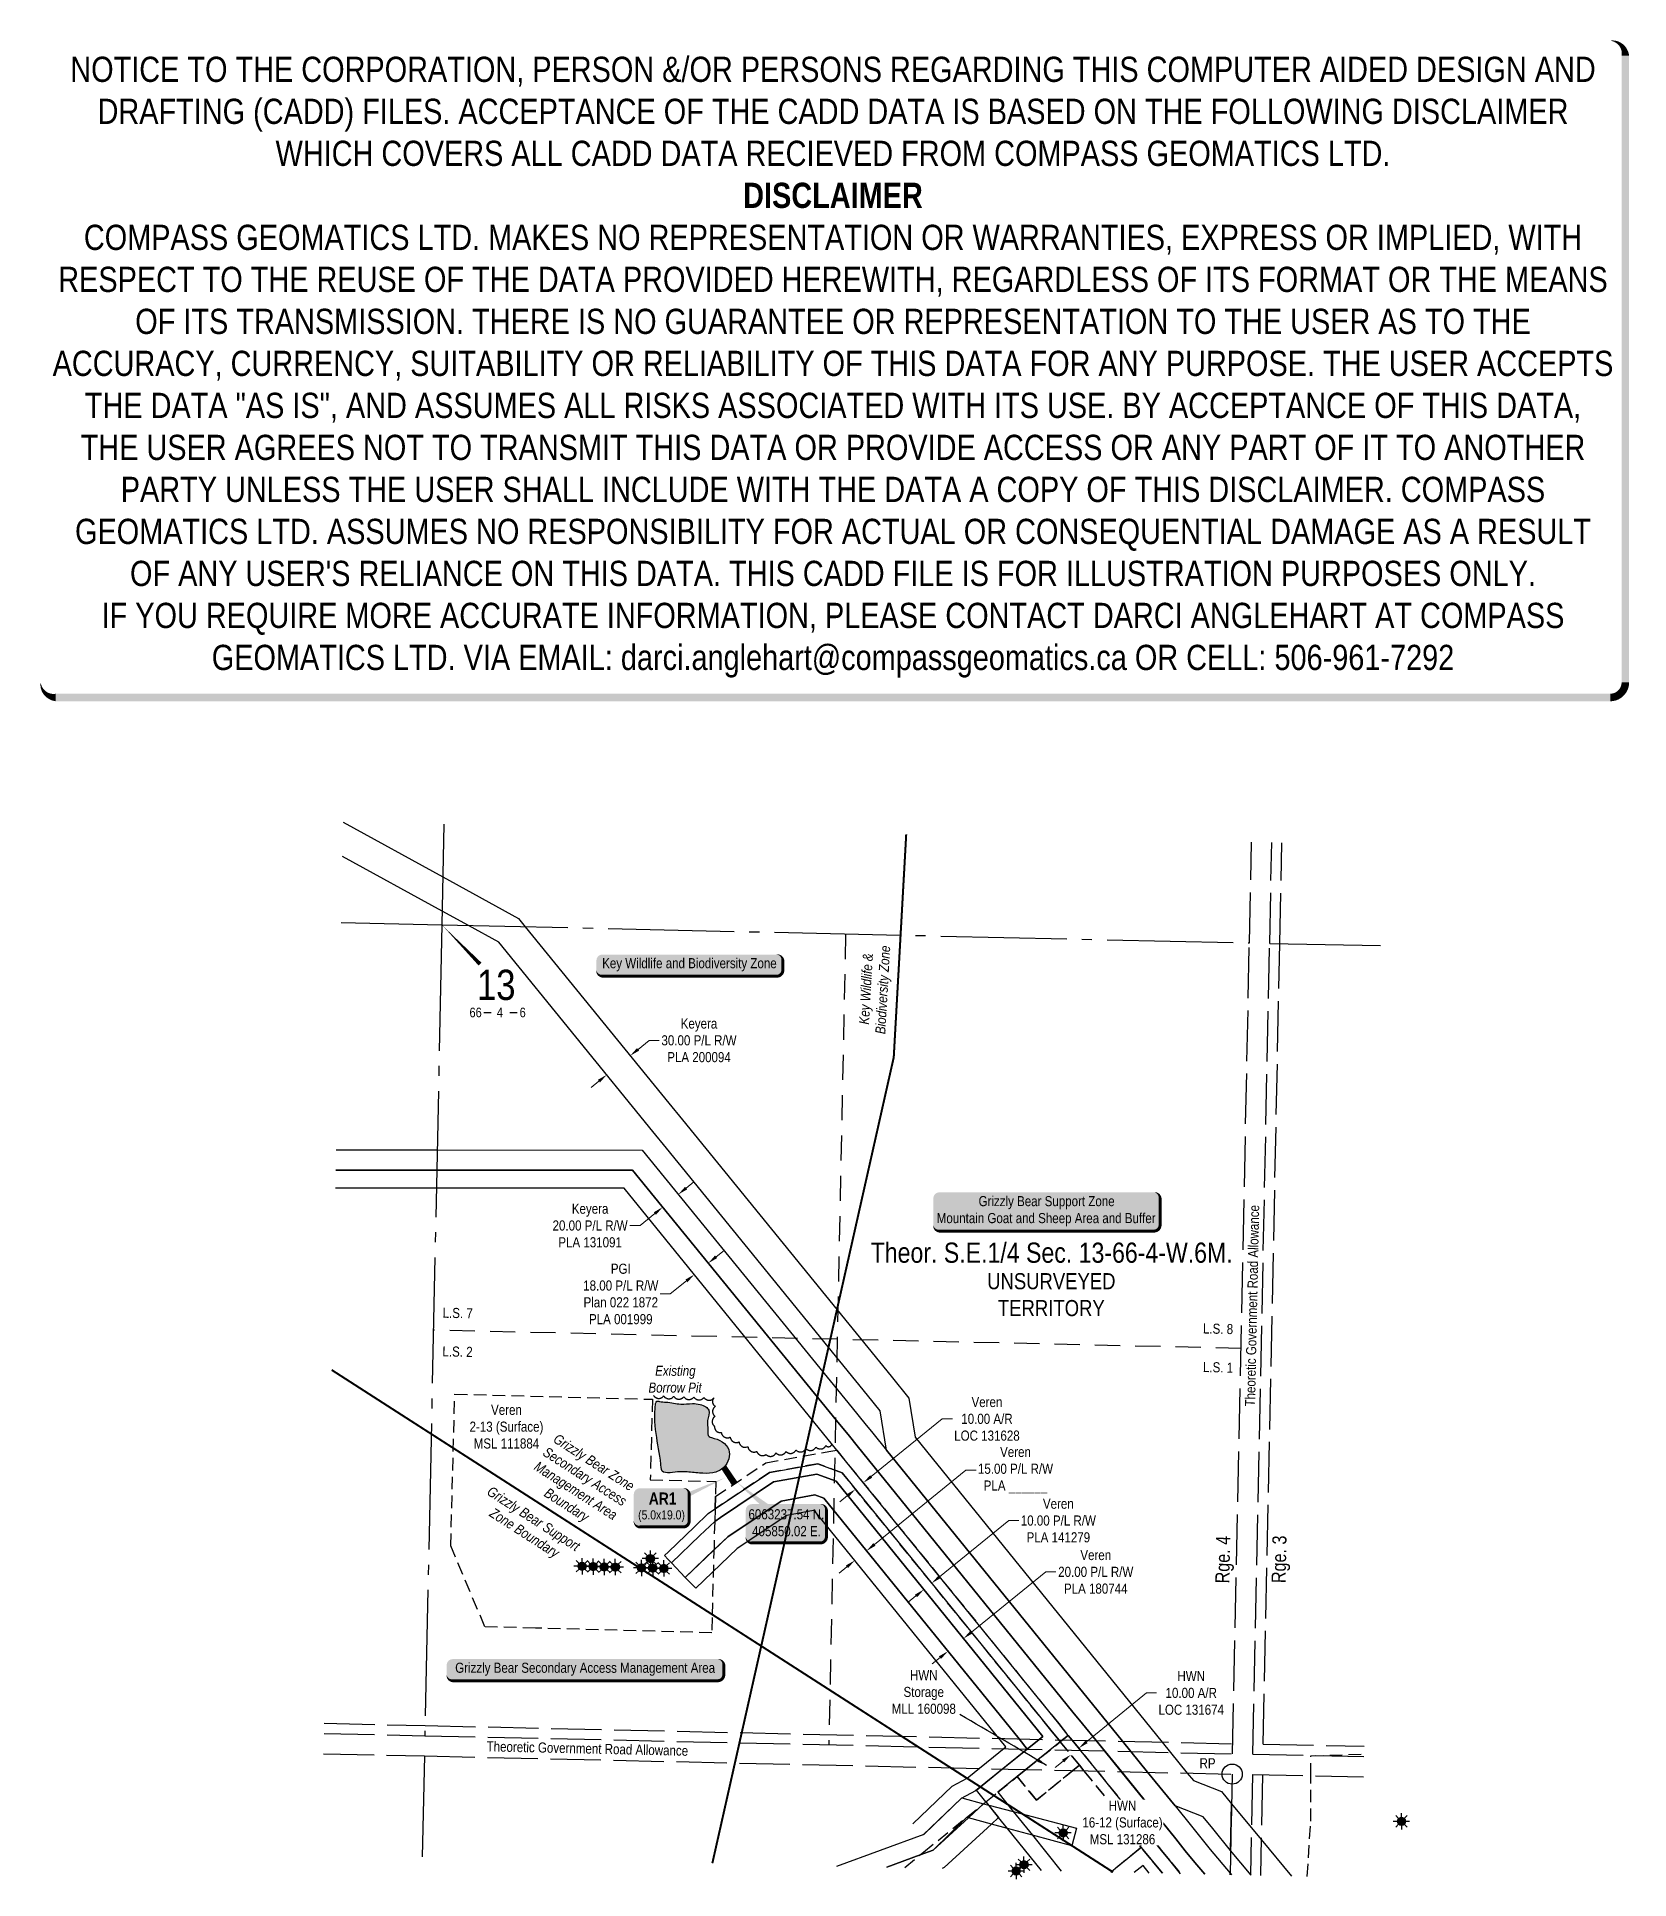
# Model space of a CAD drawing. Extents: x 405156 to 406735, y 6062844 to 6064672.
import ezdxf
from ezdxf.enums import TextEntityAlignment as Align

# ---------------------------------------------------------------- set-up
doc = ezdxf.new("R2010")
doc.units = 0
doc.header["$LTSCALE"] = 5
doc.header["$PDMODE"] = 3
doc.header["$PDSIZE"] = 20
for name, pattern in [('0', [1, 1, 0]), ('DASHDOT2', [12.7, 6.35, -3.175, 0, -3.175]), ('foc-ACCESSROAD', [3.75, 2.5, -1.25]), ('foc-LSD', [8, 5, -3]), ('foc-QUARTERLINE', [33, 25, -3, 2, -3]), ('foc-UNSURVEYED', [12.5, 10, -2.5])]:
    doc.linetypes.add(name, pattern=pattern)
doc.layers.get('Defpoints').update_dxf_attribs({"color": 9})
for name, color, linetype in [('10', 1, 'Continuous'), ('35', 37, 'Continuous'), ('9', 3, 'Continuous'), ('AS-WILDLIFE', 131, 'DASHDOT2'), ('AS-WILDLIFE-BLOCK', 131, 'Continuous'), ('C-AR', 13, 'foc-ACCESSROAD'), ('C-RW', 13, 'Continuous'), ('C-SYMBOL', 7, 'Continuous'), ('C-WS', 13, 'foc-ACCESSROAD'), ('D-TXT', 6, 'Continuous'), ('DETAIL-T', 7, 'Continuous'), ('F-AR', 190, 'foc-ACCESSROAD'), ('F-RW', 190, 'Continuous'), ('F-WS', 190, 'foc-ACCESSROAD'), ('F-WS-S', 190, 'Continuous'), ('L-QSEC', 8, 'foc-QUARTERLINE'), ('L-ROAD-T', 7, 'Continuous'), ('L-SECLBL', 7, 'Continuous'), ('L-SECTION-LSD', 7, 'foc-LSD'), ('L-UNS-T', 3, 'Continuous'), ('L-USEC', 7, 'foc-UNSURVEYED'), ('P-TEMP-BLOCKS', 250, 'Continuous'), ('P-TEMP-H', 41, 'Continuous'), ('P-TEMP_ACCESS ROAD', 46, 'Continuous'), ('PLA', 7, 'Continuous'), ('T-BUSH', 110, '0'), ('T-WATER', 160, 'Continuous'), ('T-WATER-H', 133, 'Continuous')]:
    doc.layers.add(name, color=color, linetype=linetype)
for name, color, linetype, lineweight in [('C-AR-T', 13, 'Continuous', 9), ('C-RW-T', 13, 'Continuous', 9), ('C-WS-T', 13, 'Continuous', 9), ('F-AR-T', 190, 'Continuous', 9), ('F-RW-T', 190, 'Continuous', 9), ('F-WS-T', 190, 'Continuous', 9), ('P-TEMP-T', 46, 'Continuous', 18)]:
    doc.layers.add(name, color=color, linetype=linetype, lineweight=lineweight)
doc.layers.add('DISCLAIMER', color=7, linetype='Continuous', plot=False)
doc.styles.add('100L', font='ARIALN.TTF', dxfattribs={"height": 11})
doc.styles.add('175L', font='ARIALN.TTF', dxfattribs={"height": 20})
doc.styles.add('240', font='ARIALN.TTF', dxfattribs={"height": 30})
doc.styles.add('80', font='ARIALN.TTF', dxfattribs={"height": 10})
doc.styles.add('80CG', font='ARIALN.TTF', dxfattribs={"height": 10})
doc.styles.add('80L', font='ARIALN.TTF', dxfattribs={"height": 10})
doc.styles.add('BOLD', font='ARIALNB.TTF')
doc.styles.add('SIMPLEX', font='ARIALN.TTF')
doc.dimstyles.new('Compass 5 000', dxfattribs={"dimscale": 5, "dimtxt": 9, "dimasz": 2, "dimexe": 0.2, "dimexo": 0.0625, "dimgap": 0.5, "dimtad": 0, "dimtih": 1, "dimtoh": 1, "dimzin": 0, "dimdsep": 46, "dimtxsty": '80CG', "dimcen": 0.1, "dimse1": 1, "dimse2": 1, "dimclrd": 256, "dimclrt": 256, "dimaunit": 1, "dimadec": 4, "dimazin": 0, "dimtfac": 0.06, "dimtofl": 0, "dimtmove": 0, "dimatfit": 1, "dimfxl": 0.2, "dimtolj": 1, "dimtzin": 0, "dimlwd": -1, "dimarcsym": 0})

# ---------------------------------------------------------------- blocks, each defined once
blk = doc.blocks.new('RP')
at = {"layer": '35', "color": 3}
blk.add_circle((0, 0), 10, dxfattribs=at)
at = {"layer": '35', "color": 3, "style": '80'}
blk.add_attdef('RP_001', (-32.4, 5.8), '', height=10, dxfattribs=at)
blk = doc.blocks.new('L-SECLBL')
at = {"layer": '9', "color": 7}
for p, q in [((-5.1, -27.8), (-12.3, -27.8)), ((20.7, -27.8), (13.5, -27.8))]:
    blk.add_line(p, q, dxfattribs=at)
at = {"layer": '10', "color": 2, "style": 'SIMPLEX'}
blk.add_attdef('SEC', text='', height=30, dxfattribs=at).set_placement((0, 0), align=Align.MIDDLE)
at = {"layer": '10', "color": 5, "style": '80L'}
blk.add_attdef('TWP', text='', height=9.5, dxfattribs=at).set_placement((-14.4, -27.4), align=Align.MIDDLE_RIGHT)
blk.add_attdef('RGE', text='', height=9.5, dxfattribs=at).set_placement((3.6, -27.4), align=Align.MIDDLE_CENTER)
blk.add_attdef('MER', text='', height=9.5, dxfattribs=at).set_placement((23.2, -27.4), align=Align.MIDDLE_LEFT)
blk = doc.blocks.new('*D439')
at = {"layer": 'C-AR-T', "transparency": 16777216}
for p, q in [((405983.3, 6063243.3), (406053.8, 6063300.4)), ((406053.8, 6063300.4), (406063.8, 6063300.4)), ((405959.9, 6063224.3), (405952.2, 6063218))]:
    blk.add_line(p, q, dxfattribs=at)
for points in [[(405982.2, 6063244.5), (405984.3, 6063242), (405975.5, 6063237)], [(405958.9, 6063225.6), (405961, 6063223), (405967.7, 6063230.6)]]:
    blk.add_solid(points, dxfattribs=at)
at = {"layer": 'Defpoints', "color": 0, "transparency": 16777216}
for p in [(405967.7, 6063230.6), (406082.2, 6063105.3), (406074.4, 6063099)]:
    blk.add_point(p, dxfattribs=at)
at = {"layer": 'C-AR-T', "transparency": 16777216, "insert": (406098.1, 6063300.4), "char_height": 10, "attachment_point": 5, "style": '80CG'}
blk.add_mtext('\\A1;Veren\\P10.00 A/R\\PLOC 131628', dxfattribs=at)
blk = doc.blocks.new('*D440')
at = {"layer": 'Defpoints', "color": 0, "transparency": 16777216}
for p in [(406183.6, 6062964.4), (406189.1, 6062973.6), (406191.4, 6062970.8)]:
    blk.add_point(p, dxfattribs=at)
at = {"layer": 'F-AR-T', "transparency": 16777216}
for p, q in [((406196.9, 6062980), (406256.4, 6063028.5)), ((406256.4, 6063028.5), (406266.4, 6063028.5)), ((406173.6, 6062960.9), (406165.8, 6062954.6))]:
    blk.add_line(p, q, dxfattribs=at)
for points in [[(406195.8, 6062981.2), (406197.9, 6062978.7), (406189.1, 6062973.6)], [(406172.5, 6062962.2), (406174.6, 6062959.6), (406181.3, 6062967.2)]]:
    blk.add_solid(points, dxfattribs=at)
at = {"layer": 'F-AR-T', "transparency": 16777216, "insert": (406300.7, 6063028.5), "char_height": 10, "attachment_point": 5, "style": '80CG'}
blk.add_mtext('\\A1;HWN\\P10.00 A/R\\PLOC 131674', dxfattribs=at)
blk = doc.blocks.new('*D441')
at = {"layer": 'Defpoints', "color": 0, "transparency": 16777216}
for p in [(405737.7, 6063668.9), (405744.3, 6063660.7), (405714.4, 6063650)]:
    blk.add_point(p, dxfattribs=at)
at = {"layer": 'F-RW-T', "transparency": 16777216}
for p, q in [((405752.1, 6063667), (405763, 6063675.9)), ((405763, 6063675.9), (405773, 6063675.9)), ((405713.3, 6063635.5), (405705.5, 6063629.2))]:
    blk.add_line(p, q, dxfattribs=at)
for points in [[(405751, 6063668.3), (405753.1, 6063665.7), (405744.3, 6063660.7)], [(405712.2, 6063636.8), (405714.3, 6063634.2), (405721, 6063641.8)]]:
    blk.add_solid(points, dxfattribs=at)
at = {"layer": 'F-RW-T', "transparency": 16777216, "insert": (405812.5, 6063675.9), "char_height": 10, "attachment_point": 5, "style": '80CG'}
blk.add_mtext('\\A1;Keyera\\P30.00 P/L R/W\\PPLA 200094', dxfattribs=at)
blk = doc.blocks.new('*D442')
at = {"layer": 'Defpoints', "color": 0, "transparency": 16777216}
for p in [(405776.5, 6063510.5), (405794, 6063488.9), (405809.5, 6063501.6)]:
    blk.add_point(p, dxfattribs=at)
at = {"layer": 'F-RW-T', "transparency": 16777216}
for p, q in [((405799.7, 6063529.4), (405807.5, 6063535.7)), ((405754, 6063492.2), (405744, 6063492.2)), ((405768.7, 6063504.2), (405754, 6063492.2))]:
    blk.add_line(p, q, dxfattribs=at)
for points in [[(405798.7, 6063530.7), (405800.8, 6063528.1), (405792, 6063523.1)], [(405767.7, 6063505.4), (405769.8, 6063502.9), (405776.5, 6063510.5)]]:
    blk.add_solid(points, dxfattribs=at)
at = {"layer": 'F-RW-T', "transparency": 16777216, "insert": (405704.5, 6063492.2), "char_height": 10, "attachment_point": 5, "style": '80CG'}
blk.add_mtext('\\A1;Keyera\\P20.00 P/L R/W\\PPLA 131091', dxfattribs=at)
blk = doc.blocks.new('*D443')
at = {"layer": 'Defpoints', "color": 0, "transparency": 16777216}
for p in [(405801.1, 6063451.8), (405815.1, 6063463.1), (405807.8, 6063443.6)]:
    blk.add_point(p, dxfattribs=at)
at = {"layer": 'F-RW-T', "transparency": 16777216}
for p, q in [((405829.5, 6063461.2), (405837.3, 6063467.5)), ((405800, 6063437.3), (405784, 6063424.3)), ((405784, 6063424.3), (405774, 6063424.3))]:
    blk.add_line(p, q, dxfattribs=at)
for points in [[(405828.4, 6063462.5), (405830.5, 6063459.9), (405821.7, 6063454.9)], [(405799, 6063438.6), (405801.1, 6063436), (405807.8, 6063443.6)]]:
    blk.add_solid(points, dxfattribs=at)
at = {"layer": 'F-RW-T', "transparency": 16777216, "insert": (405734.9, 6063424.3), "char_height": 10, "attachment_point": 5, "style": '80CG'}
blk.add_mtext('\\A1;PGI\\P18.00 P/L R/W\\PPlan 022 1872\\PPLA 001999', dxfattribs=at)
blk = doc.blocks.new('*D444')
at = {"layer": 'C-RW-T', "transparency": 16777216}
for p, q in [((406082.7, 6063088.8), (406156.5, 6063148.6)), ((406156.5, 6063148.6), (406166.5, 6063148.6)), ((406051.6, 6063063.6), (406043.8, 6063057.3))]:
    blk.add_line(p, q, dxfattribs=at)
for points in [[(406081.6, 6063090.1), (406083.7, 6063087.5), (406074.9, 6063082.5)], [(406050.5, 6063064.9), (406052.6, 6063062.3), (406059.4, 6063069.9)]]:
    blk.add_solid(points, dxfattribs=at)
at = {"layer": 'Defpoints', "color": 0, "transparency": 16777216}
for p in [(406031.3, 6063104.5), (406046.9, 6063117.1), (406059.4, 6063069.9)]:
    blk.add_point(p, dxfattribs=at)
at = {"layer": 'C-RW-T', "transparency": 16777216, "insert": (406206, 6063148.6), "char_height": 10, "attachment_point": 5, "style": '80CG'}
blk.add_mtext('\\A1;Veren\\P20.00 P/L R/W\\PPLA 180744', dxfattribs=at)
blk = doc.blocks.new('GAS')
h = blk.add_hatch(color=255)
h.dxf.hatch_style = 1
edge = h.paths.add_edge_path()
edge.add_arc((0, 0), 0.9, 0, 360)
for p, q in [((-0.81, 0), (-1.62, 0)), ((-0.57, 0.57), (-1.14, 1.14)), ((0, 0.81), (0, 1.62)), ((0.57, 0.57), (1.14, 1.14)), ((1.62, 0), (0.81, 0)), ((-0.57, -0.57), (-1.14, -1.14)), ((0, -0.81), (0, -1.62)), ((1.14, -1.14), (0.57, -0.57))]:
    blk.add_line(p, q)
blk.add_circle((0, 0), 0.8)
blk = doc.blocks.new('*U446')
h = blk.add_hatch(color=255)
edge = h.paths.add_edge_path()
edge.add_line((-86.5, -11.5), (86.5, -11.5))
edge.add_arc((86.5, -5.5), 6, 270, 360)
edge.add_line((92.5, -5.5), (92.5, 4))
edge.add_arc((86.5, 4), 6, 0, 90)
edge.add_line((86.5, 10), (-86.5, 10))
edge.add_arc((-86.5, 4), 6, 90, 180)
edge.add_line((-92.5, 4), (-92.5, -5.5))
edge.add_arc((-86.5, -5.5), 6, 180, 270)
at = {"color": 131, "flags": 128}
blk.add_lwpolyline([(-86.5, -11.5, 3, 3, 0), (86.5, -11.5, 3, 3, 0.414214), (92.5, -5.5, 3, 3, 0), (92.5, 4, 3, 0, 0.414214), (86.5, 10, 0, 0, 0), (-86.5, 10, 0, 0, 0.414214), (-92.5, 4, 0, 0, 0), (-92.5, -5.5, 0, 3, 0.414214)], format="xyseb", close=True, dxfattribs=at)
at = {"color": 131, "style": '80'}
blk.add_attdef('ENTER_TEXT_001', (-36, -5), '', height=10, dxfattribs=at)
blk = doc.blocks.new('*U463')
h = blk.add_hatch(color=255)
edge = h.paths.add_edge_path()
edge.add_line((-131.5, -11.5), (131.5, -11.5))
edge.add_arc((131.5, -5.5), 6, 270, 360)
edge.add_line((137.5, -5.5), (137.5, 4))
edge.add_arc((131.5, 4), 6, 0, 90)
edge.add_line((131.5, 10), (-131.5, 10))
edge.add_arc((-131.5, 4), 6, 90, 180)
edge.add_line((-137.5, 4), (-137.5, -5.5))
edge.add_arc((-131.5, -5.5), 6, 180, 270)
at = {"color": 131, "flags": 128}
blk.add_lwpolyline([(-131.5, -11.5, 3, 3, 0), (131.5, -11.5, 3, 3, 0.414214), (137.5, -5.5, 3, 3, 0), (137.5, 4, 3, 0, 0.414214), (131.5, 10, 0, 0, 0), (-131.5, 10, 0, 0, 0.414214), (-137.5, 4, 0, 0, 0), (-137.5, -5.5, 0, 3, 0.414214)], format="xyseb", close=True, dxfattribs=at)
at = {"color": 131, "style": '80'}
blk.add_attdef('ENTER_TEXT_001', (-36, -5), '', height=10, dxfattribs=at)
blk = doc.blocks.new('*D449')
at = {"layer": 'C-RW-T', "transparency": 16777216}
for p, q in [((406051.1, 6063143.7), (406119.8, 6063199.5)), ((406119.8, 6063199.5), (406129.8, 6063199.5)), ((406027.7, 6063124.8), (406020, 6063118.5))]:
    blk.add_line(p, q, dxfattribs=at)
for points in [[(406050, 6063145), (406052.1, 6063142.4), (406043.3, 6063137.4)], [(406026.7, 6063126.1), (406028.8, 6063123.5), (406035.5, 6063131.1)]]:
    blk.add_solid(points, dxfattribs=at)
at = {"layer": 'Defpoints', "color": 0, "transparency": 16777216}
for p in [(406043.3, 6063137.4), (406071.6, 6063086.6), (406079.4, 6063092.9)]:
    blk.add_point(p, dxfattribs=at)
at = {"layer": 'C-RW-T', "transparency": 16777216, "insert": (406168.9, 6063199.5), "char_height": 10, "attachment_point": 5, "style": '80CG'}
blk.add_mtext('\\A1;Veren\\P10.00 P/L R/W\\PPLA 141279', dxfattribs=at)
blk = doc.blocks.new('*U450')
h = blk.add_hatch(color=191)
edge = h.paths.add_edge_path()
edge.add_line((-21.5, -20), (21.5, -20))
edge.add_arc((21.5, -14), 6, 270, 360)
edge.add_line((27.5, -14), (27.5, 12.5))
edge.add_arc((21.5, 12.5), 6, 0, 90)
edge.add_line((21.5, 18.5), (-21.5, 18.5))
edge.add_arc((-21.5, 12.5), 6, 90, 180)
edge.add_line((-27.5, 12.5), (-27.5, -14))
edge.add_arc((-21.5, -14), 6, 180, 270)
at = {"color": 250, "flags": 128}
blk.add_lwpolyline([(-21.5, -20, 3, 3, 0), (21.5, -20, 3, 3, 0.414214), (27.5, -14, 3, 3, 0), (27.5, 12.5, 3, 0, 0.414214), (21.5, 18.5, 0, 0, 0), (-21.5, 18.5, 0, 0, 0.414214), (-27.5, 12.5, 0, 0, 0), (-27.5, -14, 0, 3, 0.414214)], format="xyseb", close=True, dxfattribs=at)
at = {"flags": 128}
blk.add_lwpolyline([(64, 29.3, 0, 7.5, 0), (0, 0, 0, 0, 0)], format="xyseb", dxfattribs=at)
at = {"color": 250}
for tag, p, height, style in [('TEMP_AREA_W1_001', (-9.2, 2.2), 12, 'BOLD'), ('ENTER_TEXT_001', (-30.7, -12.5), 9, '80')]:
    blk.add_attdef(tag, p, '', height=height, dxfattribs=dict(at, style=style))
blk = doc.blocks.new('*U457')
h = blk.add_hatch(color=254)
edge = h.paths.add_edge_path()
edge.add_line((-34, -20), (34, -20))
edge.add_arc((34, -14), 6, 270, 360)
edge.add_line((40, -14), (40, 12.5))
edge.add_arc((34, 12.5), 6, 0, 90)
edge.add_line((34, 18.5), (-34, 18.5))
edge.add_arc((-34, 12.5), 6, 90, 180)
edge.add_line((-40, 12.5), (-40, -14))
edge.add_arc((-34, -14), 6, 180, 270)
at = {"color": 1, "flags": 128}
blk.add_lwpolyline([(-48.8, 40.2, 0, 10, 0), (0, 0, 5, 5, 0)], format="xyseb", dxfattribs=at)
blk.add_lwpolyline([(-34, -20, 3, 3, 0), (34, -20, 3, 3, 0.414214), (40, -14, 3, 3, 0), (40, 12.5, 3, 0, 0.414214), (34, 18.5, 0, 0, 0), (-34, 18.5, 0, 0, 0.414214), (-40, 12.5, 0, 0, 0), (-40, -14, 0, 3, 0.414214)], format="xyseb", close=True, dxfattribs=at)
at = {"color": 1, "style": '80'}
blk.add_attdef('ENTER_TEXT_001', (-36, -5), '', height=10, dxfattribs=at)
blk = doc.blocks.new('*D462')
at = {"layer": 'C-RW-T', "transparency": 16777216}
for p, q in [((405986.4, 6063175.8), (406077.3, 6063249.5)), ((406077.3, 6063249.5), (406087.3, 6063249.5)), ((405959.2, 6063153.7), (405951.5, 6063147.4))]:
    blk.add_line(p, q, dxfattribs=at)
for points in [[(405985.4, 6063177.1), (405987.5, 6063174.5), (405978.7, 6063169.5)], [(405958.2, 6063155), (405960.3, 6063152.4), (405967, 6063160)]]:
    blk.add_solid(points, dxfattribs=at)
at = {"layer": 'Defpoints', "color": 0, "transparency": 16777216}
for p in [(405967, 6063160), (406006.3, 6063111.6), (406017.9, 6063121)]:
    blk.add_point(p, dxfattribs=at)
at = {"layer": 'C-RW-T', "transparency": 16777216, "insert": (406126.4, 6063249.5), "char_height": 10, "attachment_point": 5, "style": '80CG'}
blk.add_mtext('\\A1;Veren\\P15.00 P/L R/W\\PPLA ______', dxfattribs=at)
blk = doc.blocks.new('*U464')
h = blk.add_hatch(color=255)
edge = h.paths.add_edge_path()
edge.add_line((-106.5, -20), (106.5, -20))
edge.add_arc((106.5, -14), 6, 270, 360)
edge.add_line((112.5, -14), (112.5, 12.5))
edge.add_arc((106.5, 12.5), 6, 0, 90)
edge.add_line((106.5, 18.5), (-106.5, 18.5))
edge.add_arc((-106.5, 12.5), 6, 90, 180)
edge.add_line((-112.5, 12.5), (-112.5, -14))
edge.add_arc((-106.5, -14), 6, 180, 270)
at = {"color": 131, "flags": 128}
blk.add_lwpolyline([(-106.5, -20, 3, 3, 0), (106.5, -20, 3, 3, 0.414214), (112.5, -14, 3, 3, 0), (112.5, 12.5, 3, 0, 0.414214), (106.5, 18.5, 0, 0, 0), (-106.5, 18.5, 0, 0, 0.414214), (-112.5, 12.5, 0, 0, 0), (-112.5, -14, 0, 3, 0.414214)], format="xyseb", close=True, dxfattribs=at)
at = {"color": 131, "style": '80'}
blk.add_attdef('ENTER_TEXT_001', (-36, -5), '', height=10, dxfattribs=at)
blk = doc.blocks.new('Disclaimer_Legal')
at = {"layer": 'DISCLAIMER', "color": 254, "flags": 128}
blk.add_lwpolyline([(-3612.9, -1104.6, 37.5, 37.5, 0), (4096.1, -1104.6, 37.5, 37.5, 0.414214), (4171.1, -1029.6, 37.5, 37.5, 0), (4171.1, 2078.7, 37.5, 0, 0.414214), (4096.1, 2153.7, 0, 0, 0), (-3612.9, 2153.7, 0, 0, 0.414214), (-3687.9, 2078.7, 0, 0, 0), (-3687.9, -1029.6, 0, 37.5, 0.414214)], format="xyseb", close=True, dxfattribs=at)
at = {"layer": 'DISCLAIMER', "color": 254, "insert": (241.6, 533.9), "char_height": 125, "width": 7717.568, "attachment_point": 5, "style": '80'}
blk.add_mtext('NOTICE TO THE CORPORATION, PERSON &/OR PERSONS REGARDING THIS COMPUTER AIDED DESIGN AND DRAFTING (CADD) FILES. ACCEPTANCE OF THE CADD DATA IS BASED ON THE FOLLOWING DISCLAIMER WHICH COVERS ALL CADD DATA RECIEVED FROM COMPASS GEOMATICS LTD.\\P{\\fArial Narrow|b1|i0|c0|p34;DISCLAIMER}\\PCOMPASS GEOMATICS LTD. MAKES NO REPRESENTATION OR WARRANTIES, EXPRESS OR IMPLIED, WITH RESPECT TO THE REUSE OF THE DATA PROVIDED HEREWITH, REGARDLESS OF ITS FORMAT OR THE MEANS OF ITS TRANSMISSION. THERE IS NO GUARANTEE OR REPRESENTATION TO THE USER AS TO THE ACCURACY, CURRENCY, SUITABILITY OR RELIABILITY OF THIS DATA FOR ANY PURPOSE. THE USER ACCEPTS THE DATA "AS IS", AND ASSUMES ALL RISKS ASSOCIATED WITH ITS USE. BY ACCEPTANCE OF THIS DATA, THE USER AGREES NOT TO TRANSMIT THIS DATA OR PROVIDE ACCESS OR ANY PART OF IT TO ANOTHER PARTY UNLESS THE USER SHALL INCLUDE WITH THE DATA A COPY OF THIS DISCLAIMER. COMPASS GEOMATICS LTD. ASSUMES NO RESPONSIBILITY FOR ACTUAL OR CONSEQUENTIAL DAMAGE AS A RESULT OF ANY USER\'S RELIANCE ON THIS DATA. THIS CADD FILE IS FOR ILLUSTRATION PURPOSES ONLY.\\PIF YOU REQUIRE MORE ACCURATE INFORMATION, PLEASE CONTACT DARCI ANGLEHART AT COMPASS GEOMATICS LTD. VIA EMAIL: darci.anglehart@compassgeomatics.ca OR CELL: 506-961-7292', dxfattribs=at)

msp = doc.modelspace()

# ---------------------------------------------------------------- hatches: boundary and pattern name
at = {"layer": 'P-TEMP-H'}
h = msp.add_hatch(color=256, dxfattribs=at)
h.dxf.hatch_style = 1
h.paths.add_polyline_path([(405850.022, 6063237.538), (405839.459, 6063253.322), (405835.305, 6063250.542), (405845.869, 6063234.758)])
at = {"layer": 'T-WATER-H'}
h = msp.add_hatch(color=256, dxfattribs=at)
h.dxf.hatch_style = 1
edge = h.paths.add_edge_path()
edge.add_spline(control_points=[(405769.457, 6063315.679), (405766.45, 6063289.773), (405773.535, 6063273.098), (405775.552, 6063245.052), (405789.299, 6063248.123), (405800.833, 6063248.017), (405812.74, 6063246.45), (405825.966, 6063245.9), (405840.035, 6063251.815), (405846.451, 6063272.934), (405831.362, 6063280.507), (405820.773, 6063282.818), (405822.019, 6063290.937), (405819.622, 6063298.648), (405824.506, 6063307.878), (405818.922, 6063312.849), (405813.124, 6063315.101), (405804.645, 6063315.942), (405793.366, 6063314.185), (405782.688, 6063317.377), (405774.381, 6063317.093), (405770.577, 6063318.554), (405769.577, 6063316.711), (405769.457, 6063315.679)], knot_values=[0, 0, 0, 0, 64.53013744, 65.70452204, 81.98277314, 89.63992815, 103.84346755, 116.82245516, 129.29792384, 147.32738339, 168.27653564, 170.9038385, 177.34284809, 187.09692244, 197.44109298, 201.76598211, 207.68202459, 215.27868258, 226.81453655, 241.54550707, 248.09581254, 251.23368707, 253.80345947, 253.80345947, 253.80345947, 253.80345947], degree=3, periodic=0)

# ---------------------------------------------------------------- linework, layer by layer
at = {"layer": 'AS-WILDLIFE', "const_width": 2, "flags": 128}
msp.add_lwpolyline([(406018.019, 6063880.303), (406005.648, 6063659.088), (405825.733, 6062859.574)], dxfattribs=at)
at = {"layer": 'C-AR'}
msp.add_lwpolyline([(405949.092, 6063269.428), (406169.259, 6062998.075), (406178.688, 6062986.454), (406173.136, 6062981.931), (406170.862, 6062980.096), (406169.311, 6062982.017), (406161.43, 6062991.743), (405954.524, 6063246.898), (405930.292, 6063255.879), (405882.534, 6063247.263), (405828.362, 6063211.009), (405828.692, 6063223.263), (405878.705, 6063256.734), (405943.309, 6063268.389), (405949.092, 6063269.428)], close=True, dxfattribs=at)
at = {"layer": 'C-RW'}
msp.add_lwpolyline([(406152.213, 6062852.267), (406118.429, 6062894.093), (406109.652, 6062904.959), (406099.944, 6062917.01), (406097.947, 6062919.45), (406097.075, 6062920.529), (406087.678, 6062932.163), (406113.589, 6062953.085), (406138.036, 6062972.84), (406149.935, 6062982.452), (406153.605, 6062985.414), (405948.478, 6063238.471), (405929.379, 6063245.554), (405886.364, 6063237.8), (405833.926, 6063202.697), (405828.032, 6063198.751), (405813.307, 6063184.553), (405785.071, 6063157.639), (405782.058, 6063160.787), (405778.173, 6063164.845), (405782.259, 6063168.492), (405808.079, 6063193.417), (405821.714, 6063206.559), (405822.954, 6063207.389), (405828.362, 6063211.009), (405882.534, 6063247.263), (405930.292, 6063255.879), (405954.524, 6063246.898), (406161.429, 6062991.742), (406169.311, 6062982.018), (406170.862, 6062980.096), (406136.739, 6062952.565), (406128.056, 6062945.546), (406108.746, 6062929.959), (406124.197, 6062910.83), (406143.106, 6062887.42), (406171.855, 6062851.828)], dxfattribs=at)
msp.add_lwpolyline([(405948.478, 6063238.471), (406153.605, 6062985.414), (406149.935, 6062982.452), (406138.032, 6062972.855), (406129.89, 6062982.902), (405936.379, 6063221.63), (405927.542, 6063224.913), (405894.006, 6063218.887), (405840.96, 6063183.534), (405827.266, 6063170.398), (405798.916, 6063143.205), (405785.071, 6063157.639), (405813.293, 6063184.6), (405828.032, 6063198.751), (405833.926, 6063202.698), (405886.364, 6063237.817), (405929.382, 6063245.559), (405948.478, 6063238.471)], close=True, dxfattribs=at)
at = {"layer": 'C-RW', "flags": 128}
msp.add_lwpolyline([(406024.546, 6062898.683), (406063.557, 6062936.161), (406078.448, 6062943.981), (406116.93, 6062975.079), (405927.314, 6063209.003), (405926.161, 6063209.431), (405899.726, 6063204.681), (405850.381, 6063171.794), (405809.296, 6063132.384), (405798.916, 6063143.205), (405840.96, 6063183.534), (405894.006, 6063218.887), (405927.542, 6063224.913), (405936.379, 6063221.63), (406129.89, 6062982.902), (406138.027, 6062972.851), (406086.725, 6062931.392), (406072.411, 6062923.875), (406034.934, 6062887.871)], dxfattribs=at)
at = {"layer": 'C-WS'}
msp.add_lwpolyline([(405825.457, 6063103.376), (405825.16, 6063088.308), (405650.23, 6063092.876), (405600.17, 6063094.183), (405566.297, 6063174.3), (405570.327, 6063325.073), (405766.253, 6063319.842), (405764.25, 6063244.918), (405764.12, 6063239.952), (405829.078, 6063238.258), (405828.692, 6063223.263), (405828.362, 6063211.009), (405828.031, 6063198.751), (405827.37, 6063174.263), (405825.457, 6063103.376)], close=True, dxfattribs=at)
at = {"layer": 'F-AR'}
msp.add_lwpolyline([(406272.328, 6062849.579), (406270.227, 6062852.124), (406260.675, 6062863.696), (406251.122, 6062875.268), (406249.872, 6062876.782), (406252.805, 6062879.288), (406249.996, 6062882.744), (406194.295, 6062951.274), (406189.773, 6062956.84), (406170.862, 6062980.096), (406173.136, 6062981.931), (406178.688, 6062986.454), (406182.524, 6062981.721), (406207.614, 6062950.976), (406271.364, 6062872.352), (406280.815, 6062860.698), (406290.155, 6062849.18)], dxfattribs=at)
at = {"layer": 'F-RW'}
for points in [[(405459.5, 6063892.246), (405558.391, 6063838.09), (405633.539, 6063796.935), (405640.222, 6063788.716), (405782.603, 6063613.654), (405796.165, 6063596.979), (406002.991, 6063342.712), (406020.674, 6063320.972), (406026.9, 6063282.196), (406271.913, 6062979.717), (406296.814, 6062948.977), (406302.859, 6062941.517), (406330.756, 6062930.876), (406340.716, 6062918.628), (406339.753, 6062872.131), (406321.998, 6062894.051), (406312.554, 6062905.71), (406284.61, 6062916.367), (406257.48, 6062949.858), (406232.579, 6062980.599), (405998.551, 6063269.517), (405992.33, 6063308.261), (405979.71, 6063323.777), (405780.299, 6063568.934), (405766.733, 6063585.607), (405613.968, 6063773.438), (405583.745, 6063789.989), (405557.684, 6063804.262), (405458.793, 6063858.42)], [(405452.71, 6063567.286), (405552.73, 6063567.206), (405756.198, 6063567.027), (405964.498, 6063311.404), (405977.133, 6063295.9), (405984.945, 6063286.315), (405998.551, 6063269.517), (406232.579, 6062980.599), (406257.48, 6062949.858), (406284.61, 6062916.367), (406300.893, 6062896.267), (406310.337, 6062884.607), (406319.547, 6062873.238), (406339.291, 6062849.814), (406339.255, 6062848.081)], [(405452.292, 6063547.28), (405552.313, 6063547.2), (405746.675, 6063547.044), (405948.978, 6063298.78), (405961.612, 6063283.276), (405969.417, 6063273.699), (406183.402, 6063009.508), (406192.831, 6062997.869), (406206.325, 6062981.187), (406231.379, 6062950.443), (406285.351, 6062883.682), (406294.792, 6062872.026), (406304.215, 6062860.385), (406314.057, 6062848.645)], [(406314.057, 6062848.645), (406304.215, 6062860.385), (406294.792, 6062872.018), (406285.347, 6062883.677), (406231.26, 6062950.446), (406206.358, 6062981.187), (406192.836, 6062997.881), (406183.407, 6063009.52), (405969.417, 6063273.699), (405961.612, 6063283.276), (405948.978, 6063298.78), (405746.675, 6063547.044), (405552.313, 6063547.2), (405452.292, 6063547.28)], [(406290.155, 6062849.18), (406280.814, 6062860.7), (406271.365, 6062872.348), (406207.614, 6062950.976), (406182.523, 6062981.721), (406178.688, 6062986.454), (406169.259, 6062998.074), (405949.09, 6063269.423), (405738.125, 6063529.455), (405551.941, 6063529.434), (405451.919, 6063529.422)], [(405949.344, 6062856.807), (406035.788, 6062888.477), (406073.146, 6062924.345), (406094.667, 6062918.59), (406099.955, 6062917.12), (406124.197, 6062910.83), (406186.758, 6062894.269), (406182.15, 6062876.861), (406143.106, 6062887.42), (406118.429, 6062894.093), (406102.445, 6062898.364), (406079.669, 6062904.573), (406077.908, 6062905.054), (406044.702, 6062872.534), (406031.794, 6062867.805), (405998.751, 6062855.702)], [(405998.751, 6062855.702), (406031.794, 6062867.805), (406044.702, 6062872.534), (406079.669, 6062904.57), (406094.679, 6062918.504), (406096.183, 6062919.755), (406097.076, 6062920.528), (406097.947, 6062919.45), (406099.942, 6062917.007), (406109.652, 6062904.959), (406102.44, 6062898.314), (406055.646, 6062855.195), (406053.672, 6062854.472)], [(406360.156, 6062847.613), (406339.753, 6062872.131), (406340.716, 6062918.628), (406370.16, 6062883.058), (406400.242, 6062846.716)], [(406220.824, 6062850.732), (406225.583, 6062854.586), (406250.046, 6062874.397), (406251.122, 6062875.268), (406260.675, 6062863.696), (406270.227, 6062852.124), (406272.328, 6062849.579)], [(406259.113, 6062849.875), (406252.9, 6062857.401), (406244.024, 6062850.212)]]:
    msp.add_lwpolyline(points, dxfattribs=at)
at = {"layer": 'F-WS'}
msp.add_lwpolyline([(406183.239, 6062951.522), (406147.102, 6062922.141), (406128.054, 6062945.549), (406136.739, 6062952.565), (406170.849, 6062980.095), (406189.772, 6062956.838), (406183.239, 6062951.522)], close=True, dxfattribs=at)
for points in [[(406415.737, 6062846.37), (406419.293, 6062901.282), (406419.29, 6062946.437), (406419.289, 6062966.137), (406471.943, 6062967.938)], [(406016.503, 6062855.304), (406035.094, 6062870.502), (406077.908, 6062905.056), (406096.169, 6062919.801), (406097.073, 6062920.532), (406108.747, 6062929.958), (406128.054, 6062945.549), (406147.102, 6062922.141), (406183.239, 6062951.522), (406189.773, 6062956.84), (406194.295, 6062951.274), (406249.996, 6062882.744), (406252.805, 6062879.288), (406249.872, 6062876.782), (406251.122, 6062875.268), (406250.046, 6062874.397), (406220.824, 6062850.732)]]:
    msp.add_lwpolyline(points, dxfattribs=at)
at = {"layer": 'L-QSEC'}
for p, q in [((405559.501, 6063890.563), (405557.414, 6063790.583)), ((405457.423, 6063792.83), (405557.414, 6063790.583)), ((405557.414, 6063790.583), (405540.621, 6062986.103)), ((405557.414, 6063790.583), (406358.408, 6063772.581)), ((406378.524, 6063772.165), (406488.561, 6063769.993)), ((405540.169, 6062965.989), (405538.08, 6062866.011))]:
    msp.add_line(p, q, dxfattribs=at)
at = {"layer": 'L-SECLBL', "flags": 128}
msp.add_lwpolyline([(405557.414, 6063790.583, 0, 4, 0), (405595.324, 6063751.541, 0, 0, 0)], format="xyseb", dxfattribs=at)
at = {"layer": 'L-SECTION-LSD'}
for p, q in [((405957.911, 6063781.582), (405941.199, 6062977.099)), ((406350.074, 6063370.339), (405549.018, 6063388.343))]:
    msp.add_line(p, q, dxfattribs=at)
at = {"layer": 'L-USEC'}
for p, q in [((406358.408, 6063772.581), (406360.481, 6063872.64)), ((406378.524, 6063772.165), (406380.596, 6063872.19)), ((406388.582, 6063771.956), (406390.654, 6063871.965)), ((406341.741, 6062968.096), (406358.408, 6063772.581)), ((406361.857, 6062967.698), (406378.524, 6063772.165)), ((406372.123, 6062977.552), (406388.582, 6063771.956)), ((405440.824, 6062998.409), (405540.847, 6062996.161)), ((405540.847, 6062996.161), (406342.002, 6062978.152)), ((405440.614, 6062988.351), (405540.621, 6062986.103)), ((405540.621, 6062986.103), (406341.776, 6062968.095)), ((406341.92, 6062978.154), (406341.961, 6062978.153)), ((406372.118, 6062977.558), (406472.101, 6062975.583)), ((405440.194, 6062968.236), (405540.169, 6062965.989)), ((405540.169, 6062965.989), (406341.324, 6062947.98)), ((406341.721, 6062968.096), (406341.749, 6062968.096)), ((406361.857, 6062967.698), (406471.893, 6062965.526)), ((406341.324, 6062947.98), (406339.255, 6062848.081)), ((406361.44, 6062947.563), (406359.37, 6062847.631)), ((406361.44, 6062947.583), (406471.476, 6062945.41)), ((406361.44, 6062947.563), (406361.44, 6062947.583)), ((406371.498, 6062947.355), (406369.427, 6062847.406)), ((406371.498, 6062947.355), (406371.498, 6062947.384))]:
    msp.add_line(p, q, dxfattribs=at)
at = {"layer": 'P-TEMP_ACCESS ROAD', "flags": 128}
msp.add_lwpolyline([(405850.022, 6063237.538), (405839.459, 6063253.322), (405835.305, 6063250.542), (405845.869, 6063234.758)], close=True, dxfattribs=at)
at = {"layer": 'PLA', "color": 1}
msp.add_lwpolyline([(406339.255, 6062848.081), (406339.291, 6062849.814), (406340.754, 6062848.048)], dxfattribs=at)
at = {"layer": 'T-BUSH', "flags": 128}
msp.add_lwpolyline([(405767.456, 6063323.494, 0.52056705), (405777.445, 6063323.125, 0.52056705), (405787.434, 6063322.756, 0.52056705), (405797.423, 6063322.387, 0.52056705), (405807.412, 6063322.018, 0.52056705), (405817.401, 6063321.649, 0.52056705), (405827.39, 6063321.28, 0.52056705), (405828.764, 6063312.925, 0.52056705), (405828.376, 6063302.937, 0.52056705), (405827.988, 6063292.949, 0.52056705), (405834.614, 6063286.98, 0.52056705), (405843.429, 6063282.265, 0.52056705), (405852.243, 6063277.551, 0.52056705), (405861.057, 6063272.836, 0.52056705), (405869.871, 6063268.121, 0.52056705), (405878.98, 6063265.105, 0.52056705), (405888.868, 6063266.569, 0.52056705), (405898.756, 6063268.034, 0.52056705), (405908.644, 6063269.499, 0.52056705), (405918.532, 6063270.964, 0.52056705), (405928.42, 6063272.428, 0.52056705), (405938.308, 6063273.893, 0.52056705), (405944.082, 6063274.748, 0.52056705)], format="xyb", dxfattribs=at)
at = {"layer": 'T-WATER'}
msp.add_open_spline([(405769.457, 6063315.679), (405766.45, 6063289.773), (405773.535, 6063273.098), (405775.552, 6063245.052), (405789.299, 6063248.123), (405800.833, 6063248.017), (405812.74, 6063246.45), (405825.966, 6063245.9), (405840.035, 6063251.815), (405846.451, 6063272.934), (405831.362, 6063280.507), (405820.773, 6063282.818), (405822.019, 6063290.937), (405819.622, 6063298.648), (405824.506, 6063307.878), (405818.922, 6063312.849), (405813.124, 6063315.101), (405804.645, 6063315.942), (405793.366, 6063314.185), (405782.688, 6063317.377), (405774.381, 6063317.093), (405770.577, 6063318.554), (405769.577, 6063316.711), (405769.457, 6063315.679)], degree=3, knots=[0, 0, 0, 0, 64.53013744, 65.70452204, 81.98277314, 89.63992815, 103.84346755, 116.82245516, 129.29792384, 147.32738339, 168.27653564, 170.9038385, 177.34284809, 187.09692244, 197.44109298, 201.76598211, 207.68202459, 215.27868258, 226.81453655, 241.54550707, 248.09581254, 251.23368707, 253.80345947, 253.80345947, 253.80345947, 253.80345947], dxfattribs=at)

# ---------------------------------------------------------------- block references
msp.add_blockref('RP', (406341.324, 6062947.98)).add_auto_attribs({'RP_001': 'RP'})
at = {"layer": 'AS-WILDLIFE-BLOCK'}
ref = msp.add_blockref('*U446', (405803.191, 6063751.114), dxfattribs=dict(at, xscale=0.999589, yscale=0.999589, zscale=0.999589))
ref.add_attrib('ENTER_TEXT_001', 'Key Wildlife and Biodiversity Zone', (405716.453, 6063747.501), dxfattribs={"layer": '0', "color": 131, "height": 9.99589, "style": '80'})
at = {"layer": 'AS-WILDLIFE-BLOCK', "color": 0}
ref = msp.add_blockref('*U464', (406157.344, 6063506.722), dxfattribs=dict(at, xscale=0.999589, yscale=0.999589, zscale=0.999589))
ref.add_attrib('ENTER_TEXT_001', 'Grizzly Bear Support Zone', (406089.807, 6063511.442), dxfattribs={"layer": '0', "color": 131, "height": 9.99589, "style": '80'})
ref.add_attrib('ENTER_TEXT_002', 'Mountain Goat and Sheep Area and Buffer', (406048.286, 6063494.605), dxfattribs={"layer": '0', "color": 131, "height": 9.99589, "style": '80'})
ref = msp.add_blockref('*U463', (405699.633, 6063052.124), dxfattribs=dict(at, xscale=0.999589, yscale=0.999589, zscale=0.999589))
ref.add_attrib('ENTER_TEXT_001', 'Grizzly Bear Secondary Access Management Area', (405570.675, 6063048.507), dxfattribs={"layer": '0', "color": 131, "height": 9.99589, "style": '80'})
at = {"layer": 'Defpoints', "color": 2, "xscale": 0.2, "yscale": 0.2, "zscale": 0.2}
msp.add_blockref('Disclaimer_Legal', (405897.074, 6064237.018), dxfattribs=at)
at = {"layer": 'DETAIL-T'}
ref = msp.add_blockref('*U457', (405898.861, 6063197.324), dxfattribs=dict(at, xscale=1.000104054002053, yscale=1.000104054002053, zscale=1.000104054002053))
ref.add_attrib('ENTER_TEXT_001', '6063237.54 N.', (405861.562, 6063200.743), dxfattribs={"layer": '0', "color": 1, "height": 10.00104, "style": '80'})
ref.add_attrib('ENTER_TEXT_002', '405850.02 E.', (405865.202, 6063184.034), dxfattribs={"layer": '0', "color": 1, "height": 10.00104, "style": '80'})
at = {"layer": 'F-WS-S', "xscale": 4.999999999999993, "yscale": 4.999999999999993, "zscale": 4.999999999999993}
for p in [(405696.496, 6063154.232), (405707.515, 6063153.891), (405718.534, 6063153.549), (405729.492, 6063153.321), (405755.526, 6063152.556), (405764.231, 6063161.839), (405766.548, 6063152.326), (405777.567, 6063151.985), (406509.207, 6062901.061), (406173.65, 6062889.636), (406134.819, 6062858.038), (406127.081, 6062851.851)]:
    msp.add_blockref('GAS', p, dxfattribs=at)
at = {"layer": 'L-SECLBL'}
msp.add_blockref('L-SECLBL', (405611.389, 6063731.019), dxfattribs=at).add_auto_attribs({'SEC': '13', 'TWP': '66', 'RGE': '4', 'MER': '6'})
at = {"layer": 'P-TEMP-BLOCKS'}
ref = msp.add_blockref('*U450', (405775.306, 6063213.139), dxfattribs=dict(at, xscale=0.9990672145419986, yscale=0.9990672145419986, zscale=0.9990672145419986))
ref.add_attrib('TEMP_AREA_W1_001', 'AR1', (405762.692, 6063215.382), dxfattribs={"layer": '0', "color": 250, "height": 11.9888, "style": 'BOLD'})
ref.add_attrib('ENTER_TEXT_001', '(5.0x19.0)', (405752.119, 6063200.681), dxfattribs={"layer": '0', "color": 250, "height": 8.9916, "style": '80'})

# ---------------------------------------------------------------- texts
at = {"layer": 'AS-WILDLIFE', "char_height": 10, "attachment_point": 5, "style": '240'}
for s, width, insert, rotation in [('{\\fArial Narrow|b0|i1|c0|p34;Key Wildlife & \\PBiodiversity Zone }', 87.68527, (405987.907, 6063726.447), 86.799236), ('{\\fArial Narrow|b0|i1|c0|p34;Grizzly Bear Zone Secondary Access Management Area Boundary}', 94.95675, (405694.014, 6063235.029), 327.264742)]:
    msp.add_mtext_dynamic_manual_height_columns(s, width=width, gutter_width=44.982, heights=[0], dxfattribs=dict(at, insert=insert, rotation=rotation))
at = {"layer": 'C-SYMBOL', "color": 3, "style": '175L'}
msp.add_text('Theor. S.E.1/4 Sec. 13-66-4-W.6M.', height=20, dxfattribs=at).set_placement((406162.286, 6063449.298), align=Align.BOTTOM_CENTER)
at = {"layer": 'C-WS-T', "insert": (405621.524, 6063292.617), "char_height": 10, "width": 72.62387, "attachment_point": 5, "style": '80CG'}
msp.add_mtext('\\A1;Veren\\P2-13 (Surface)\\PMSL 111884', dxfattribs=at)
at = {"layer": 'D-TXT', "color": 3, "char_height": 13.9942, "attachment_point": 1, "rotation": 88.813132, "style": '80L'}
for s, width, insert in [('Rge. 4', 73.72494, (406324.478, 6063137.355)), ('Rge. 3', 63.83485, (406380.296, 6063137.621))]:
    msp.add_mtext_dynamic_manual_height_columns(s, width=width, gutter_width=47.48, heights=[0], dxfattribs=dict(at, insert=insert))
at = {"layer": 'F-WS-T', "insert": (406035.422, 6063029.439), "char_height": 10, "width": 68.65389, "attachment_point": 5, "style": '80CG'}
msp.add_mtext('\\A1;HWN\\PStorage\\PMLL 160098', dxfattribs=at)
at = {"layer": 'L-ROAD-T', "style": '80L'}
for rotation, p in [(88.813132, (406361.077, 6063412.647)), (358.712313, (405701.771, 6062973.358))]:
    msp.add_text('Theoretic Government Road Allowance', height=10, rotation=rotation, dxfattribs=at).set_placement(p, align=Align.MIDDLE_CENTER)
at = {"layer": 'L-UNS-T', "color": 3, "insert": (406161.96, 6063423.55), "char_height": 16, "attachment_point": 5, "style": '80L'}
msp.add_mtext_dynamic_manual_height_columns('UNSURVEYED TERRITORY', width=126.3618, gutter_width=47.48, heights=[0], dxfattribs=at)
at = {"layer": 'P-TEMP-T', "insert": (405760.046, 6063353.104), "char_height": 9.99067, "attachment_point": 1, "style": '80L'}
msp.add_mtext_dynamic_manual_height_columns('\\pi8.95535;{\\fArial Narrow|b0|i1|c0|p34;Existing \\P\\pi2.34147;Borrow Pit}', width=57.40998, gutter_width=49.979, heights=[0], dxfattribs=at)

# ---------------------------------------------------------------- dimensions: what is measured, and where the dimension line sits
at = {"layer": 'C-AR-T'}
dim = msp.add_linear_dim(base=(405967.712, 6063230.634), p1=(406082.225, 6063105.343), p2=(406074.435, 6063099.025), angle=219.03868, text='Veren\\P10.00 A/R\\PLOC 131628', dimstyle='Compass 5 000', dxfattribs=at)
dim.commit()
dim.dimension.update_dxf_attribs({"geometry": '*D439', "text_midpoint": (406098.1, 6063300.431), "dimtype": 161})
at = {"layer": 'C-RW-T', "color": 4}
for base, p1, p2, angle, text, picture, middle in [((405967.003, 6063160.04), (406017.938, 6063121.013), (406006.291, 6063111.571), 219.027944, 'Veren\\P15.00 P/L R/W\\PPLA ______', '*D462', (406126.421, 6063249.474)), ((406043.303, 6063137.416), (406071.574, 6063086.612), (406079.372, 6063092.935), 39.038528, 'Veren\\P10.00 P/L R/W\\PPLA 141279', '*D449', (406168.903, 6063199.461)), ((406059.367, 6063069.904), (406046.852, 6063117.111), (406031.312, 6063104.514), 219.027944, 'Veren\\P20.00 P/L R/W\\PPLA 180744', '*D444', (406206.001, 6063148.607))]:
    dim = msp.add_linear_dim(base=base, p1=p1, p2=p2, angle=angle, text=text, dimstyle='Compass 5 000', dxfattribs=at)
    dim.commit()
    dim.dimension.update_dxf_attribs({"geometry": picture, "text_midpoint": middle, "dimtype": 161})
at = {"layer": 'F-AR-T'}
dim = msp.add_linear_dim(base=(406189.124, 6062973.634), p1=(406183.612, 6062964.416), p2=(406191.435, 6062970.801), angle=39.217594, text='HWN\\P10.00 A/R\\PLOC 131674', dimstyle='Compass 5 000', dxfattribs=at)
dim.commit()
dim.dimension.update_dxf_attribs({"geometry": '*D440', "text_midpoint": (406300.682, 6063028.53), "dimtype": 161})
at = {"layer": 'F-RW-T'}
for base, p1, p2, angle, text, picture, middle in [((405744.324, 6063660.719), (405714.375, 6063649.983), (405737.656, 6063668.918), 39.122063, 'Keyera\\P30.00 P/L R/W\\PPLA 200094', '*D441', (405812.464, 6063675.903)), ((405776.476, 6063510.473), (405809.524, 6063501.586), (405794.015, 6063488.949), 219.175582, 'Keyera\\P20.00 P/L R/W\\PPLA 131091', '*D442', (405704.503, 6063492.193)), ((405807.785, 6063443.593), (405815.065, 6063463.116), (405801.123, 6063451.805), 219.052644, 'PGI\\P18.00 P/L R/W\\PPlan 022 1872\\PPLA 001999', '*D443', (405734.941, 6063424.318))]:
    dim = msp.add_linear_dim(base=base, p1=p1, p2=p2, angle=angle, text=text, dimstyle='Compass 5 000', dxfattribs=at)
    dim.commit()
    dim.dimension.update_dxf_attribs({"geometry": picture, "text_midpoint": middle, "dimtype": 161})

# ---------------------------------------------------------------- leaders
at = {"layer": 'F-WS-T', "path_type": 1}
msp.add_leader([(406157.277, 6062956.67), (406071.302, 6063007.051)], dimstyle='Compass 5 000', override={"dimgap": 0.5, "dimtad": 0}, dxfattribs=at)

# ---------------------------------------------------------------- next in the draw order: texts
at = {"layer": 'L-SECTION-LSD', "char_height": 10, "attachment_point": 1, "rotation": 358.712432, "style": '100L', "bg_fill": 3, "box_fill_scale": 1.5, "bg_fill_color": 256, "bg_fill_transparency": 0}
for s, width, insert in [('\\pi2.29343;L.S. 7', 30.86778, (405556.034, 6063410.804)), ('L.S. 8', 30.38865, (406312.461, 6063395.159)), ('\\pi2.12786;L.S. 2', 30.64082, (405556.034, 6063372.519)), ('L.S. 1', 29.97886, (406312.461, 6063356.875))]:
    msp.add_mtext_dynamic_manual_height_columns(s, width=width, gutter_width=54.977, heights=[0], dxfattribs=dict(at, insert=insert))

# ---------------------------------------------------------------- next in the draw order: linework, layer by layer
at = {"layer": 'AS-WILDLIFE', "const_width": 2, "flags": 128}
msp.add_lwpolyline([(405448.149, 6063348.958), (406223.251, 6062850.677)], dxfattribs=at)

# ---------------------------------------------------------------- next in the draw order: texts
at = {"layer": 'AS-WILDLIFE', "insert": (405643.164, 6063193.166), "char_height": 10, "attachment_point": 5, "rotation": 327.264742, "style": '240', "bg_fill": 3, "box_fill_scale": 1.15, "bg_fill_color": 256, "bg_fill_true_color": 256, "bg_fill_transparency": 0}
msp.add_mtext_dynamic_manual_height_columns('{\\fArial Narrow|b0|i1|c0|p34;Grizzly Bear Support \\PZone Boundary}', width=106.23915, gutter_width=44.982, heights=[0], dxfattribs=at)
at = {"layer": 'F-WS-T', "insert": (406232.528, 6062899.992), "char_height": 10, "width": 78.99495, "attachment_point": 5, "style": '80CG', "bg_fill": 3, "box_fill_scale": 1.1, "bg_fill_color": 256, "bg_fill_transparency": 0}
msp.add_mtext('\\A1;HWN\\P16-12 (Surface)\\PMSL 131286', dxfattribs=at)

doc.saveas('drawing.dxf')
